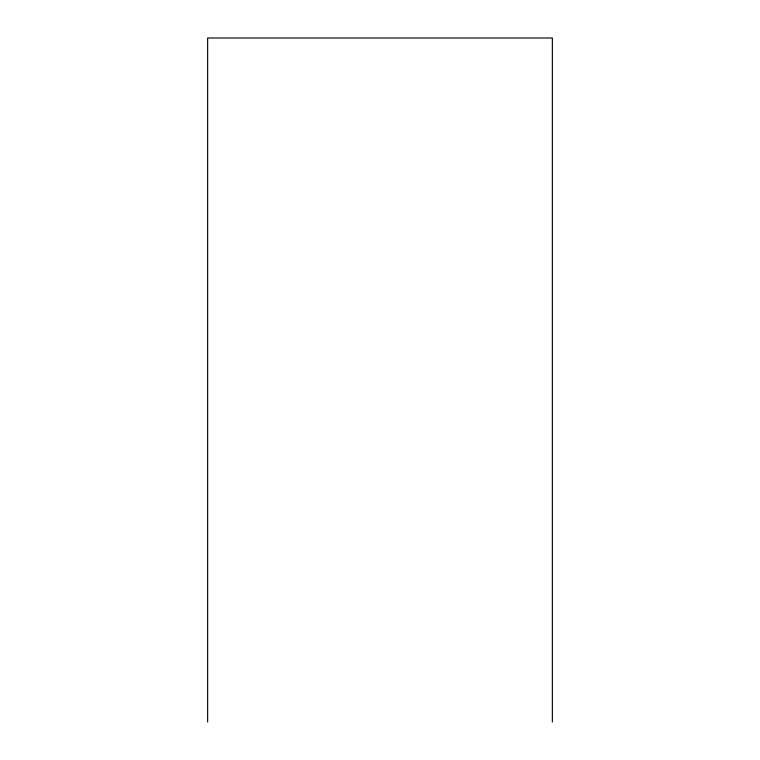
<?xml version="1.0" encoding="UTF-8"?>
<svg xmlns="http://www.w3.org/2000/svg" width="760" height="760" viewBox="0 0 760 760"><rect width="100%" height="100%" fill="white"/><g stroke="black" fill="none" stroke-linecap="round" stroke-linejoin="round"><path stroke-width="1.14" d="M552.358 722L552.358 38L207.641 38L207.641 722"/></g></svg>
